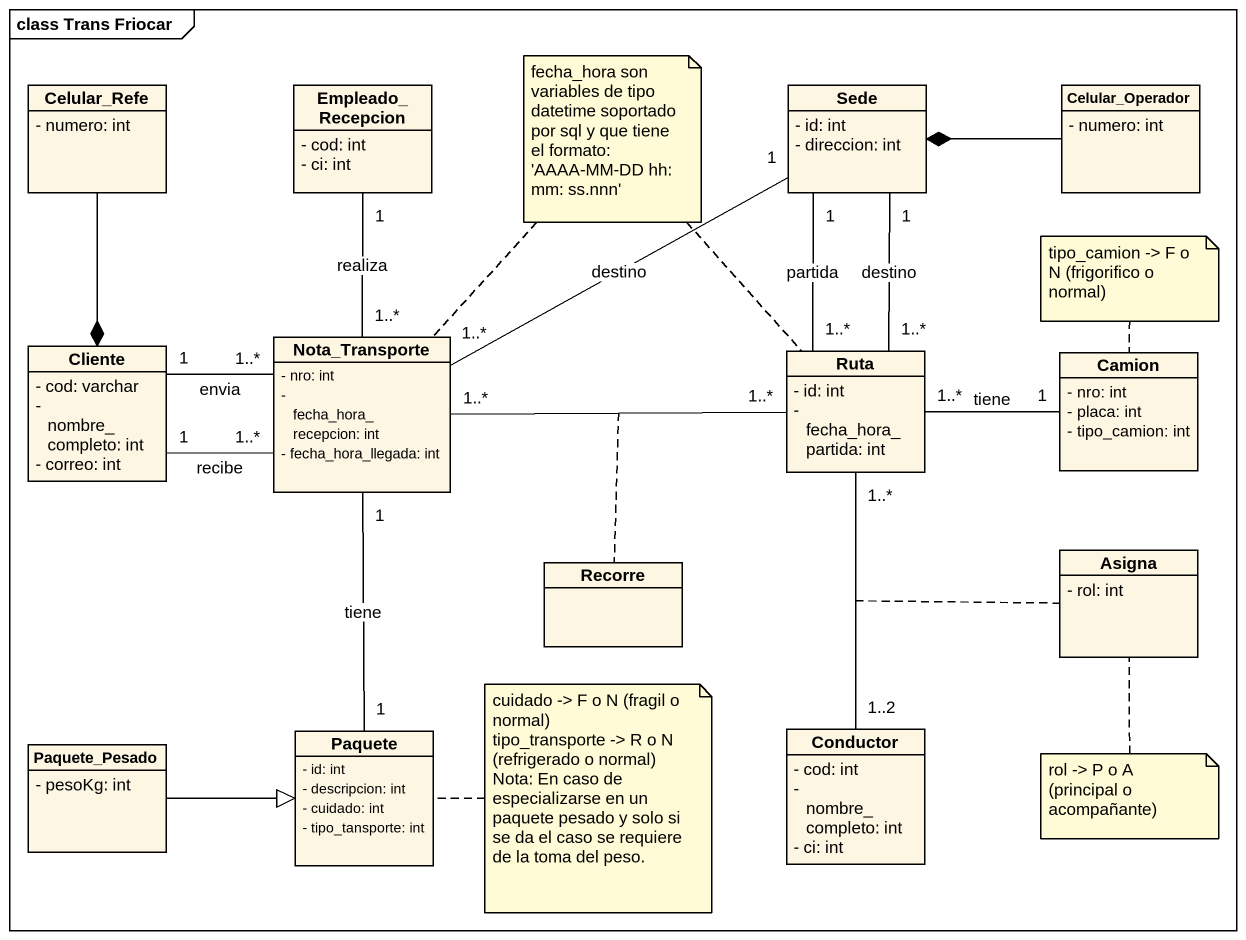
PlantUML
@startuml
mainframe class Trans Friocar
hide circle
hide empty members
skinparam classAttributeIconSize 0
class Celular_Refe {
  - numero: int
}
class Empleado_Recepcion {
  - cod: int
  - ci: int
}
class Sede {
  - id: int
  - direccion: int
}
class Celular_Operador {
  - numero: int
}
class Nota_Transporte {
  - nro: int
  - fecha_hora_recepcion: int
  - fecha_hora_llegada: int
}
class Cliente {
  - cod: varchar
  - nombre_completo: int
  - correo: int
}
class Ruta {
  - id: int
  - fecha_hora_partida: int
}
class Camion {
  - nro: int
  - placa: int
  - tipo_camion: int
}
class Recorre
class Asigna {
  - rol: int
}
class Paquete_Pesado {
  - pesoKg: int
}
class Paquete {
  - id: int
  - descripcion: int
  - cuidado: int
  - tipo_tansporte: int
}
class Conductor {
  - cod: int
  - nombre_completo: int
  - ci: int
}
Celular_Refe --* Cliente
Empleado_Recepcion "1" -- "1..*" Nota_Transporte : realiza
Sede "1" -- "1..*" Ruta : partida
Celular_Operador -left-* Sede
Nota_Transporte "1..*" -right- "1" Sede : destino
Nota_Transporte "1..*" -right- "1..*" Ruta
(Nota_Transporte, Ruta) .. Recorre
Nota_Transporte "1" -- "1" Paquete : tiene
Cliente "1" -right- "1..*" Nota_Transporte : envia
Cliente "1" -right- "1..*" Nota_Transporte : recibe
Ruta "1..*" -up- "1" Sede : destino
Ruta "1..*" -right- "1" Camion : tiene
Ruta "1..*" -- "1..2" Conductor
(Ruta, Conductor) .. Asigna
Paquete_Pesado -right-|> Paquete
note as N1
  fecha_hora son variables de tipo datetime soportado por sql y que tiene el formato:
  ~'AAAA-MM-DD hh: mm: ss.nnn'
end note
N1 .. Nota_Transporte
N1 .. Ruta
note top of Camion : tipo_camion -> F o N (frigorifico o normal)
note right of Paquete
  cuidado -> F o N (fragil o normal)
  tipo_transporte -> R o N (refrigerado o normal)
  Nota: En caso de especializarse en un paquete pesado y solo si se da el caso se requiere de la toma del peso.
end note
note bottom of Asigna : rol -> P o A (principal o acompañante)
@enduml
